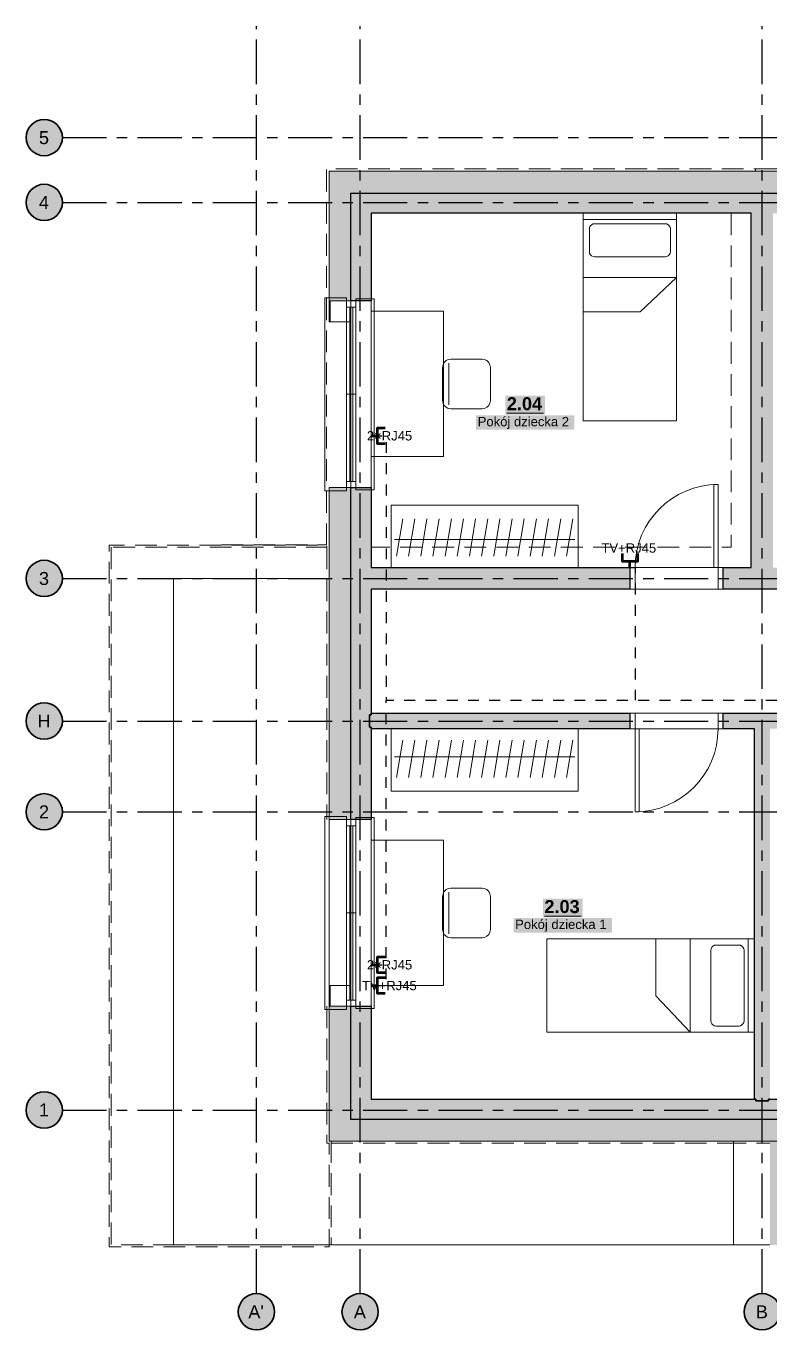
# Model space of a CAD drawing. Header units: metres. Extents: x -3.2 to 18.8, y -2.1 to 10.4.
# Drawn here: x -3.22 to 3.95, y -2.12 to 10.45 of the extents above; entities that cross this region are included whole.
import ezdxf

# ---------------------------------------------------------------- set-up
doc = ezdxf.new("R2010")
doc.units = ezdxf.units.M
for name, pattern in [('KRESKOWA', [5.25, 4.2, -1.05]), ('KRESKOWA_DROBNA', [3.15, 2.1, -1.05]), ('PUNKTOWA', [10.5, 8.4, -1.05, 0, -1.05])]:
    doc.linetypes.add(name, pattern=pattern)
doc.layers.add('A-MASKA', color=7, linetype='Continuous', lineweight=18)
for name, color, linetype, lineweight, true_color in [('E-TELETECH', 5, 'Continuous', 35, 0x0050c8), ('I-OSIE', 8, 'PUNKTOWA', 18, 0x7a7a7a), ('I-PODKLAD', 8, 'Continuous', 18, 0x9a9a9a), ('I-PODKLAD-SCIANY', 8, 'Continuous', 25, 0x6e6e6e), ('I-PODKLAD-WYPELN', 254, 'Continuous', 18, 0xe6e6e6), ('I-POMIESZCZENIA', 8, 'Continuous', 25, 0x4a4a4a)]:
    doc.layers.add(name, color=color, linetype=linetype, lineweight=lineweight, true_color=true_color)
doc.styles.add('PL_ARIAL', font='arial.ttf')
doc.styles.add('PL_ARIAL_B', font='arialbd.ttf')

msp = doc.modelspace()

# ---------------------------------------------------------------- hatches: boundary and pattern name
at = {"layer": 'A-MASKA', "true_color": 0xffffff}
for points in [[(1.399, 6.704), (1.783, 6.704), (1.783, 6.887), (1.399, 6.887)], [(1.118, 6.558), (2.064, 6.558), (2.064, 6.697), (1.118, 6.697)], [(1.761, 1.857), (2.144, 1.857), (2.144, 2.039), (1.761, 2.039)], [(1.479, 1.71), (2.426, 1.71), (2.426, 1.85), (1.479, 1.85)]]:
    msp.add_hatch(color=7, dxfattribs=at).paths.add_polyline_path(points)
at = {"layer": 'I-OSIE', "true_color": 0xffffff}
for points in [[(-2.87, 9.375), (-2.871, 9.398), (-2.876, 9.42), (-2.883, 9.442), (-2.893, 9.463), (-2.906, 9.482), (-2.921, 9.499), (-2.938, 9.514), (-2.958, 9.527), (-2.978, 9.537), (-3, 9.544), (-3.022, 9.549), (-3.045, 9.55), (-3.068, 9.549), (-3.09, 9.544), (-3.112, 9.537), (-3.132, 9.527), (-3.152, 9.514), (-3.169, 9.499), (-3.184, 9.482), (-3.197, 9.463), (-3.207, 9.442), (-3.214, 9.42), (-3.219, 9.398), (-3.22, 9.375), (-3.219, 9.352), (-3.214, 9.33), (-3.207, 9.308), (-3.197, 9.287), (-3.184, 9.268), (-3.169, 9.251), (-3.152, 9.236), (-3.132, 9.223), (-3.112, 9.213), (-3.09, 9.206), (-3.068, 9.201), (-3.045, 9.2), (-3.022, 9.201), (-3, 9.206), (-2.978, 9.213), (-2.958, 9.223), (-2.938, 9.236), (-2.921, 9.251), (-2.906, 9.268), (-2.893, 9.287), (-2.883, 9.308), (-2.876, 9.33), (-2.871, 9.352)], [(-2.87, 8.75), (-2.871, 8.773), (-2.876, 8.795), (-2.883, 8.817), (-2.893, 8.838), (-2.906, 8.857), (-2.921, 8.874), (-2.938, 8.889), (-2.958, 8.902), (-2.978, 8.912), (-3, 8.919), (-3.022, 8.924), (-3.045, 8.925), (-3.068, 8.924), (-3.09, 8.919), (-3.112, 8.912), (-3.132, 8.902), (-3.152, 8.889), (-3.169, 8.874), (-3.184, 8.857), (-3.197, 8.838), (-3.207, 8.817), (-3.214, 8.795), (-3.219, 8.773), (-3.22, 8.75), (-3.219, 8.727), (-3.214, 8.705), (-3.207, 8.683), (-3.197, 8.662), (-3.184, 8.643), (-3.169, 8.626), (-3.152, 8.611), (-3.132, 8.598), (-3.112, 8.588), (-3.09, 8.581), (-3.068, 8.576), (-3.045, 8.575), (-3.022, 8.576), (-3, 8.581), (-2.978, 8.588), (-2.958, 8.598), (-2.938, 8.611), (-2.921, 8.626), (-2.906, 8.643), (-2.893, 8.662), (-2.883, 8.683), (-2.876, 8.705), (-2.871, 8.727)], [(-2.87, 5.125), (-2.871, 5.148), (-2.876, 5.17), (-2.883, 5.192), (-2.893, 5.213), (-2.906, 5.232), (-2.921, 5.249), (-2.938, 5.264), (-2.958, 5.277), (-2.978, 5.287), (-3, 5.294), (-3.022, 5.299), (-3.045, 5.3), (-3.068, 5.299), (-3.09, 5.294), (-3.112, 5.287), (-3.132, 5.277), (-3.152, 5.264), (-3.169, 5.249), (-3.184, 5.232), (-3.197, 5.213), (-3.207, 5.192), (-3.214, 5.17), (-3.219, 5.148), (-3.22, 5.125), (-3.219, 5.102), (-3.214, 5.08), (-3.207, 5.058), (-3.197, 5.037), (-3.184, 5.018), (-3.169, 5.001), (-3.152, 4.986), (-3.132, 4.973), (-3.112, 4.963), (-3.09, 4.956), (-3.068, 4.951), (-3.045, 4.95), (-3.022, 4.951), (-3, 4.956), (-2.978, 4.963), (-2.958, 4.973), (-2.938, 4.986), (-2.921, 5.001), (-2.906, 5.018), (-2.893, 5.037), (-2.883, 5.058), (-2.876, 5.08), (-2.871, 5.102)], [(-2.87, 3.75), (-2.871, 3.773), (-2.876, 3.795), (-2.883, 3.817), (-2.893, 3.837), (-2.906, 3.857), (-2.921, 3.874), (-2.938, 3.889), (-2.958, 3.902), (-2.978, 3.912), (-3, 3.919), (-3.022, 3.924), (-3.045, 3.925), (-3.068, 3.924), (-3.09, 3.919), (-3.112, 3.912), (-3.132, 3.902), (-3.152, 3.889), (-3.169, 3.874), (-3.184, 3.857), (-3.197, 3.837), (-3.207, 3.817), (-3.214, 3.795), (-3.219, 3.773), (-3.22, 3.75), (-3.219, 3.727), (-3.214, 3.705), (-3.207, 3.683), (-3.197, 3.663), (-3.184, 3.643), (-3.169, 3.626), (-3.152, 3.611), (-3.132, 3.598), (-3.112, 3.588), (-3.09, 3.581), (-3.068, 3.576), (-3.045, 3.575), (-3.022, 3.576), (-3, 3.581), (-2.978, 3.588), (-2.958, 3.598), (-2.938, 3.611), (-2.921, 3.626), (-2.906, 3.643), (-2.893, 3.663), (-2.883, 3.683), (-2.876, 3.705), (-2.871, 3.727)], [(-2.87, 2.875), (-2.871, 2.898), (-2.876, 2.92), (-2.883, 2.942), (-2.893, 2.962), (-2.906, 2.982), (-2.921, 2.999), (-2.938, 3.014), (-2.958, 3.027), (-2.978, 3.037), (-3, 3.044), (-3.022, 3.049), (-3.045, 3.05), (-3.068, 3.049), (-3.09, 3.044), (-3.112, 3.037), (-3.132, 3.027), (-3.152, 3.014), (-3.169, 2.999), (-3.184, 2.982), (-3.197, 2.962), (-3.207, 2.942), (-3.214, 2.92), (-3.219, 2.898), (-3.22, 2.875), (-3.219, 2.852), (-3.214, 2.83), (-3.207, 2.808), (-3.197, 2.788), (-3.184, 2.768), (-3.169, 2.751), (-3.152, 2.736), (-3.132, 2.723), (-3.112, 2.713), (-3.09, 2.706), (-3.068, 2.701), (-3.045, 2.7), (-3.022, 2.701), (-3, 2.706), (-2.978, 2.713), (-2.958, 2.723), (-2.938, 2.736), (-2.921, 2.751), (-2.906, 2.768), (-2.893, 2.788), (-2.883, 2.808), (-2.876, 2.83), (-2.871, 2.852)], [(-2.87, 0), (-2.871, 0.023), (-2.876, 0.045), (-2.883, 0.067), (-2.893, 0.087), (-2.906, 0.107), (-2.921, 0.124), (-2.938, 0.139), (-2.958, 0.152), (-2.978, 0.162), (-3, 0.169), (-3.022, 0.174), (-3.045, 0.175), (-3.068, 0.174), (-3.09, 0.169), (-3.112, 0.162), (-3.132, 0.152), (-3.152, 0.139), (-3.169, 0.124), (-3.184, 0.107), (-3.197, 0.087), (-3.207, 0.067), (-3.214, 0.045), (-3.219, 0.023), (-3.22, 0), (-3.219, -0.023), (-3.214, -0.045), (-3.207, -0.067), (-3.197, -0.088), (-3.184, -0.107), (-3.169, -0.124), (-3.152, -0.139), (-3.132, -0.152), (-3.112, -0.162), (-3.09, -0.169), (-3.068, -0.174), (-3.045, -0.175), (-3.022, -0.174), (-3, -0.169), (-2.978, -0.162), (-2.958, -0.152), (-2.938, -0.139), (-2.921, -0.124), (-2.906, -0.107), (-2.893, -0.088), (-2.883, -0.067), (-2.876, -0.045), (-2.871, -0.023)], [(-0.825, -1.945), (-0.826, -1.922), (-0.831, -1.9), (-0.838, -1.878), (-0.848, -1.858), (-0.861, -1.838), (-0.876, -1.821), (-0.893, -1.806), (-0.913, -1.793), (-0.933, -1.783), (-0.955, -1.776), (-0.977, -1.771), (-1, -1.77), (-1.023, -1.771), (-1.045, -1.776), (-1.067, -1.783), (-1.088, -1.793), (-1.107, -1.806), (-1.124, -1.821), (-1.139, -1.838), (-1.152, -1.858), (-1.162, -1.878), (-1.169, -1.9), (-1.174, -1.922), (-1.175, -1.945), (-1.174, -1.968), (-1.169, -1.99), (-1.162, -2.012), (-1.152, -2.033), (-1.139, -2.052), (-1.124, -2.069), (-1.107, -2.084), (-1.088, -2.097), (-1.067, -2.107), (-1.045, -2.114), (-1.023, -2.119), (-1, -2.12), (-0.977, -2.119), (-0.955, -2.114), (-0.933, -2.107), (-0.913, -2.097), (-0.893, -2.084), (-0.876, -2.069), (-0.861, -2.052), (-0.848, -2.033), (-0.838, -2.012), (-0.831, -1.99), (-0.826, -1.968)], [(0.175, -1.945), (0.174, -1.922), (0.169, -1.9), (0.162, -1.878), (0.152, -1.858), (0.139, -1.838), (0.124, -1.821), (0.107, -1.806), (0.087, -1.793), (0.067, -1.783), (0.045, -1.776), (0.023, -1.771), (0, -1.77), (-0.023, -1.771), (-0.045, -1.776), (-0.067, -1.783), (-0.088, -1.793), (-0.107, -1.806), (-0.124, -1.821), (-0.139, -1.838), (-0.152, -1.858), (-0.162, -1.878), (-0.169, -1.9), (-0.174, -1.922), (-0.175, -1.945), (-0.174, -1.968), (-0.169, -1.99), (-0.162, -2.012), (-0.152, -2.033), (-0.139, -2.052), (-0.124, -2.069), (-0.107, -2.084), (-0.088, -2.097), (-0.067, -2.107), (-0.045, -2.114), (-0.023, -2.119), (0, -2.12), (0.023, -2.119), (0.045, -2.114), (0.067, -2.107), (0.087, -2.097), (0.107, -2.084), (0.124, -2.069), (0.139, -2.052), (0.152, -2.033), (0.162, -2.012), (0.169, -1.99), (0.174, -1.968)], [(4.05, -1.945), (4.049, -1.922), (4.044, -1.9), (4.037, -1.878), (4.027, -1.858), (4.014, -1.838), (3.999, -1.821), (3.982, -1.806), (3.962, -1.793), (3.942, -1.783), (3.92, -1.776), (3.898, -1.771), (3.875, -1.77), (3.852, -1.771), (3.83, -1.776), (3.808, -1.783), (3.788, -1.793), (3.768, -1.806), (3.751, -1.821), (3.736, -1.838), (3.723, -1.858), (3.713, -1.878), (3.706, -1.9), (3.701, -1.922), (3.7, -1.945), (3.701, -1.968), (3.706, -1.99), (3.713, -2.012), (3.723, -2.033), (3.736, -2.052), (3.751, -2.069), (3.768, -2.084), (3.788, -2.097), (3.808, -2.107), (3.83, -2.114), (3.852, -2.119), (3.875, -2.12), (3.898, -2.119), (3.92, -2.114), (3.942, -2.107), (3.962, -2.097), (3.982, -2.084), (3.999, -2.069), (4.014, -2.052), (4.027, -2.033), (4.037, -2.012), (4.044, -1.99), (4.049, -1.968)]]:
    msp.add_hatch(color=7, dxfattribs=at).paths.add_polyline_path(points)
at = {"layer": 'I-PODKLAD-WYPELN', "true_color": 0xe4e4e4}
h = msp.add_hatch(color=7, dxfattribs=at)
h.paths.add_polyline_path([(0.105, 8.645), (0.105, 8.645), (0.105, 8.645), (0.105, 8.645), (0.105, 8.645), (0.105, 8.645), (0.105, 7.8), (0.105, 7.8), (0.105, 7.8), (-0.09, 7.8), (-0.09, 7.8), (-0.09, 7.8), (-0.09, 7.8), (-0.09, 7.8), (-0.3, 7.8), (-0.3, 7.8), (-0.3, 7.8), (-0.3, 9.05), (-0.3, 9.05), (-0.3, 9.05), (-0.3, 9.05), (4.3, 9.05), (4.3, 8.84), (4.3, 8.84), (4.3, 8.84), (4.3, 8.84), (4.3, 8.645), (4.3, 8.645), (4.3, 8.645), (3.98, 8.645), (3.98, 5.23), (4.2, 5.23), (4.2, 5.23), (4.2, 5.23), (4.2, 5.23), (4.2, 5.23), (4.2, 5.035), (4.2, 5.035), (4.2, 5.035), (4.2, 5.02), (4.2, 5.02), (4.2, 5.02), (3.5, 5.02), (3.5, 5.02), (3.5, 5.02), (3.5, 5.035), (3.5, 5.035), (3.5, 5.035), (3.5, 5.035), (3.5, 5.23), (3.5, 5.23), (3.5, 5.23), (3.5, 5.23), (3.5, 5.23), (3.77, 5.23), (3.77, 8.645)])
h.paths.add_polyline_path([(0.09, 8.66), (0.09, 8.66), (0.098, 8.652)], flags=0)
h.paths.add_polyline_path([(-0.09, 8.84), (-0.09, 8.84), (-0.09, 8.84), (-0.09, 8.84), (-0.09, 8.84), (-0.09, 8.84)], flags=0)
h.paths.add_polyline_path([(-0.09, 8.66), (-0.09, 8.66), (-0.09, 8.66), (-0.09, 8.66), (-0.09, 8.66)], flags=0)
h = msp.add_hatch(color=7, dxfattribs=at)
h.paths.add_polyline_path([(0.105, 2.8), (-0.09, 2.8), (-0.09, 2.8), (-0.09, 2.8), (-0.09, 2.8), (-0.09, 2.8), (-0.3, 2.8), (-0.3, 2.8), (-0.3, 2.8), (-0.3, 6), (-0.3, 6), (-0.3, 6), (-0.09, 6), (-0.09, 6), (-0.09, 6), (-0.09, 6), (-0.09, 6), (0.105, 6), (0.105, 6), (0.105, 6), (0.105, 5.23), (0.105, 5.23), (0.105, 5.23), (0.105, 5.23), (0.105, 5.23), (2.6, 5.23), (2.6, 5.23), (2.6, 5.23), (2.6, 5.23), (2.6, 5.23), (2.6, 5.035), (2.6, 5.035), (2.6, 5.035), (2.6, 5.02), (2.6, 5.02), (2.6, 5.02), (0.105, 5.02), (0.105, 5.02), (0.105, 5.02), (0.105, 3.825), (2.6, 3.825), (2.6, 3.69), (2.6, 3.675), (0.105, 3.675), (0.105, 2.8), (0.105, 2.8)])
h.paths.add_polyline_path([(0.105, 3.81), (0.105, 3.81), (0.105, 3.81), (0.105, 3.81)], flags=0)
h.paths.add_polyline_path([(0.105, 3.69), (0.105, 3.69), (0.105, 3.69), (0.105, 3.69)], flags=0)
h = msp.add_hatch(color=7, dxfattribs=at)
h.paths.add_polyline_path([(-0.3, 1), (-0.3, 1), (-0.09, 1), (-0.09, 1), (-0.09, 1), (-0.09, 1), (-0.09, 1), (0.105, 1), (0.105, 1), (0.105, 1), (0.105, 0.105), (0.105, 0.105), (0.105, 0.105), (0.105, 0.105), (0.105, 0.105), (3.8, 0.105), (3.8, 0.105), (3.8, 0.105), (3.8, 0.105), (3.8, 0.105), (3.8, 3.675), (3.8, 3.675), (3.8, 3.675), (3.8, 3.675), (3.8, 3.675), (3.5, 3.675), (3.5, 3.69), (3.5, 3.825), (6, 3.825), (6, 3.69), (6, 3.675), (3.95, 3.675), (3.95, 3.675), (3.95, 3.675), (3.95, 0.105), (3.95, 0.105), (3.95, 0.105), (4.1, 0.105), (4.1, 0.105), (4.1, 0.105), (4.1, -0.09), (4.1, -0.09), (4.1, -0.09), (4.1, -0.09), (4.1, -0.09), (4.1, -0.3), (4.1, -0.3), (4.1, -0.3), (4.1, -0.3), (4.1, -0.32), (4.1, -1.3), (3.95, -1.3), (3.95, -0.3), (-0.3, -0.3), (-0.3, -0.3), (-0.3, -0.3), (-0.3, -0.3), (-0.3, -0.3), (-0.3, 1)])
h.paths.add_polyline_path([(3.815, 3.69), (3.815, 3.69), (3.815, 3.69), (3.815, 3.69), (3.815, 3.69), (3.815, 3.69)], flags=0)
h.paths.add_polyline_path([(3.935, 3.69), (3.935, 3.69), (3.935, 3.69), (3.935, 3.69), (3.935, 3.69), (3.935, 3.69)], flags=0)
h.paths.add_polyline_path([(-0.09, -0.09), (-0.09, -0.09), (-0.09, -0.09), (-0.09, -0.09), (-0.09, -0.09), (-0.09, -0.09)], flags=0)
h.paths.add_polyline_path([(-0.09, 0.09), (-0.09, 0.09), (-0.09, 0.09), (-0.09, 0.09), (-0.09, 0.09)], flags=0)

# ---------------------------------------------------------------- linework, layer by layer
at = {"layer": 'E-TELETECH', "lineweight": 50, "ltscale": 0.05}
for points in [[(0.24, 6.575), (0.165, 6.575), (0.165, 6.425), (0.24, 6.425)], [(0.105, 6.5), (0.165, 6.5)], [(2.525, 5.365), (2.525, 5.29), (2.675, 5.29), (2.675, 5.365)], [(2.6, 5.23), (2.6, 5.29)], [(0.105, 1.4), (0.165, 1.4)], [(0.24, 1.475), (0.165, 1.475), (0.165, 1.325), (0.24, 1.325)], [(0.24, 1.275), (0.165, 1.275), (0.165, 1.125), (0.24, 1.125)], [(0.105, 1.2), (0.165, 1.2)]]:
    msp.add_lwpolyline(points, dxfattribs=at)
at = {"layer": 'E-TELETECH', "linetype": 'KRESKOWA_DROBNA', "lineweight": 25, "ltscale": 0.05, "flags": 128}
for points in [[(0.105, 6.5), (0.25, 6.5), (0.25, 3.95), (6.24, 3.95), (6.24, 3.81)], [(2.6, 5.23), (2.65, 5.23), (2.65, 3.95)], [(0.105, 1.2), (0.25, 1.2), (0.25, 3.95)], [(0.105, 1.4), (0.25, 1.4), (0.25, 1.45)]]:
    msp.add_lwpolyline(points, dxfattribs=at)
at = {"layer": 'I-OSIE', "linetype": 'PUNKTOWA', "lineweight": 25, "ltscale": 0.051044, "flags": 128}
for points in [[(-1, -1.77), (-1, 10.45)], [(0, -1.77), (0, 10.45)], [(3.875, -1.77), (3.875, 10.45)]]:
    msp.add_lwpolyline(points, dxfattribs=at)
at = {"layer": 'I-OSIE', "linetype": 'PUNKTOWA', "lineweight": 25, "ltscale": 0.050584, "flags": 128}
for points in [[(-2.87, 9.375), (18.8, 9.375)], [(-2.87, 8.75), (18.8, 8.75)], [(-2.87, 5.125), (18.8, 5.125)], [(-2.87, 3.75), (18.8, 3.75)], [(-2.87, 2.875), (18.8, 2.875)], [(-2.87, 0), (18.8, 0)]]:
    msp.add_lwpolyline(points, dxfattribs=at)
at = {"layer": 'I-OSIE', "linetype": 'Continuous', "lineweight": 35, "ltscale": 0.05}
for centre in [(-3.045, 9.375), (-3.045, 8.75), (-3.045, 5.125), (-3.045, 3.75), (-3.045, 2.875), (-3.045, 0), (-1, -1.945), (0, -1.945), (3.875, -1.945)]:
    msp.add_circle(centre, 0.175, dxfattribs=at)
at = {"layer": 'I-PODKLAD', "linetype": 'KRESKOWA', "lineweight": 13, "ltscale": 0.05, "flags": 128}
for points in [[(-0.325, 5.446), (-0.325, 9.075), (3.81, 9.075), (3.81, 9.05)], [(3.811, 9.075), (8.565, 9.075)], [(3.575, 8.645), (3.575, 5.425), (0.105, 5.425)], [(-2.4, 5.425), (-2.4, -1.3), (-0.3, -1.3), (-0.3, -1.32), (-2.42, -1.32), (-2.42, 5.445), (-0.32, 5.445), (-0.32, 5.425), (-2.4, 5.425)], [(-1.335, 5.446), (-1.335, 5.45), (-0.326, 5.45)], [(-0.32, 5.425), (-0.32, 2.8)], [(-0.32, 1), (-0.32, -0.32), (-0.3, -0.32), (-0.3, -1.3)], [(-0.28, -0.3), (-0.28, -1.3), (-0.299, -1.3)], [(-0.28, -0.32), (3.599, -0.32)], [(3.95, -1.3), (3.6, -1.3), (3.6, -0.32), (3.95, -0.32)], [(3.599, -1.3), (-0.28, -1.3)]]:
    msp.add_lwpolyline(points, dxfattribs=at)
at = {"layer": 'I-PODKLAD', "lineweight": 13, "ltscale": 0.05, "true_color": 0xb8b8b8}
for points in [[(3.05, 8.645), (2.15, 8.645), (2.15, 6.645), (3.05, 6.645)], [(2.26, 8.545), (2.245, 8.543), (2.231, 8.535), (2.22, 8.524), (2.212, 8.51), (2.21, 8.495), (2.21, 8.275), (2.212, 8.26), (2.22, 8.246), (2.231, 8.235), (2.245, 8.227), (2.26, 8.225), (2.94, 8.225), (2.955, 8.227), (2.969, 8.235), (2.98, 8.246), (2.988, 8.26), (2.99, 8.275), (2.99, 8.495), (2.988, 8.51), (2.98, 8.524), (2.969, 8.535), (2.955, 8.543), (2.94, 8.545)], [(0.105, 7.7), (0.105, 6.3), (0.805, 6.3), (0.805, 7.7)], [(1.255, 7.16), (1.251, 7.185), (1.24, 7.207), (1.222, 7.225), (1.2, 7.236), (1.175, 7.24), (0.875, 7.24), (0.85, 7.236), (0.828, 7.225), (0.81, 7.207), (0.799, 7.185), (0.795, 7.16), (0.795, 6.84), (0.799, 6.815), (0.81, 6.793), (0.828, 6.775), (0.85, 6.764), (0.875, 6.76), (1.175, 6.76), (1.2, 6.764), (1.222, 6.775), (1.24, 6.793), (1.251, 6.815), (1.255, 6.84)], [(0.3, 5.23), (2.1, 5.23), (2.1, 5.83), (0.3, 5.83)], [(2.1, 3.675), (0.3, 3.675), (0.3, 3.075), (2.1, 3.075)], [(0.105, 2.6), (0.105, 1.2), (0.805, 1.2), (0.805, 2.6)], [(1.255, 2.06), (1.251, 2.085), (1.24, 2.107), (1.222, 2.125), (1.2, 2.136), (1.175, 2.14), (0.875, 2.14), (0.85, 2.136), (0.828, 2.125), (0.81, 2.107), (0.799, 2.085), (0.795, 2.06), (0.795, 1.74), (0.799, 1.715), (0.81, 1.693), (0.828, 1.675), (0.85, 1.664), (0.875, 1.66), (1.175, 1.66), (1.2, 1.664), (1.222, 1.675), (1.24, 1.693), (1.251, 1.715), (1.255, 1.74)], [(3.8, 0.75), (3.8, 1.65), (1.8, 1.65), (1.8, 0.75)], [(3.7, 1.54), (3.698, 1.555), (3.69, 1.569), (3.679, 1.58), (3.665, 1.588), (3.65, 1.59), (3.43, 1.59), (3.415, 1.588), (3.401, 1.58), (3.39, 1.569), (3.382, 1.555), (3.38, 1.54), (3.38, 0.86), (3.382, 0.845), (3.39, 0.831), (3.401, 0.82), (3.415, 0.812), (3.43, 0.81), (3.65, 0.81), (3.665, 0.812), (3.679, 0.82), (3.69, 0.831), (3.698, 0.845), (3.7, 0.86)]]:
    msp.add_lwpolyline(points, close=True, dxfattribs=at)
for points in [[(3.05, 8.585), (2.15, 8.585)], [(3.05, 8.025), (2.15, 8.025)], [(3.05, 8.025), (2.7, 7.695), (2.15, 7.695)], [(0.855, 6.8), (0.855, 7.2)], [(0.35, 5.338), (0.41, 5.698)], [(0.467, 5.338), (0.527, 5.698)], [(0.584, 5.338), (0.644, 5.698)], [(0.701, 5.338), (0.761, 5.698)], [(0.819, 5.338), (0.879, 5.698)], [(0.936, 5.338), (0.996, 5.698)], [(1.053, 5.338), (1.113, 5.698)], [(1.17, 5.338), (1.23, 5.698)], [(1.287, 5.338), (1.347, 5.698)], [(1.404, 5.338), (1.464, 5.698)], [(1.521, 5.338), (1.581, 5.698)], [(1.639, 5.338), (1.699, 5.698)], [(1.756, 5.338), (1.816, 5.698)], [(1.873, 5.338), (1.933, 5.698)], [(1.99, 5.338), (2.05, 5.698)], [(0.33, 5.5), (2.07, 5.5)], [(0.41, 3.567), (0.35, 3.207)], [(0.527, 3.567), (0.467, 3.207)], [(0.644, 3.567), (0.584, 3.207)], [(0.761, 3.567), (0.701, 3.207)], [(0.879, 3.567), (0.819, 3.207)], [(0.996, 3.567), (0.936, 3.207)], [(1.113, 3.567), (1.053, 3.207)], [(1.23, 3.567), (1.17, 3.207)], [(1.347, 3.567), (1.287, 3.207)], [(1.464, 3.567), (1.404, 3.207)], [(1.581, 3.567), (1.521, 3.207)], [(1.699, 3.567), (1.639, 3.207)], [(1.816, 3.567), (1.756, 3.207)], [(1.933, 3.567), (1.873, 3.207)], [(2.05, 3.567), (1.99, 3.207)], [(2.07, 3.405), (0.33, 3.405)], [(0.855, 1.7), (0.855, 2.1)], [(3.18, 0.75), (2.85, 1.1), (2.85, 1.65)], [(3.18, 0.75), (3.18, 1.65)], [(3.74, 0.75), (3.74, 1.65)]]:
    msp.add_lwpolyline(points, dxfattribs=at)
at = {"layer": 'I-PODKLAD', "lineweight": 18, "ltscale": 0.05}
for points in [[(-0.13, 7.83), (-0.13, 5.97), (-0.34, 5.97), (-0.34, 7.83)], [(-0.04, 7.8), (-0.04, 6), (-0.13, 6), (-0.13, 7.8)], [(-0.04, 7.82), (-0.04, 5.98), (0.135, 5.98), (0.135, 7.82)], [(3.45, 5.23), (3.45, 6.03), (3.41, 6.03), (3.41, 5.23)], [(2.6, 5.23), (2.65, 5.23), (2.65, 5.02), (2.6, 5.02)], [(3.5, 5.23), (3.45, 5.23), (3.45, 5.02), (3.5, 5.02)], [(2.6, 3.675), (2.65, 3.675), (2.65, 3.825), (2.6, 3.825)], [(3.5, 3.675), (3.45, 3.675), (3.45, 3.825), (3.5, 3.825)], [(2.65, 3.675), (2.65, 2.875), (2.69, 2.875), (2.69, 3.675)], [(-0.13, 2.83), (-0.13, 0.97), (-0.34, 0.97), (-0.34, 2.83)], [(-0.04, 2.8), (-0.04, 1), (-0.13, 1), (-0.13, 2.8)], [(-0.04, 2.82), (-0.04, 0.98), (0.135, 0.98), (0.135, 2.82)]]:
    msp.add_lwpolyline(points, close=True, dxfattribs=at)
at = {"layer": 'I-PODKLAD', "lineweight": 13, "ltscale": 0.05}
for points in [[(-0.29, 7.6), (-0.3, 7.6), (-0.3, 7.8)], [(-0.09, 7.8), (-0.09, 7.6), (-0.29, 7.6), (-0.29, 7.8)], [(0.105, 6), (0.105, 7.8)], [(-0.09, 6), (-0.09, 7.599)], [(3.499, 5.23), (2.6, 5.23)], [(3.599, -1.3), (-1.8, -1.3), (-1.8, 5.125), (-0.3, 5.125)], [(2.6, 5.02), (3.499, 5.02)], [(3.499, 3.825), (2.6, 3.825)], [(2.6, 3.675), (3.499, 3.675)], [(-0.3, 2.8), (-0.3, 1)], [(-0.09, 1.2), (-0.09, 2.8)], [(0.105, 1), (0.105, 2.8)], [(-0.29, 1), (-0.29, 1.2), (-0.09, 1.2), (-0.09, 1)], [(3.95, -1.3), (3.6, -1.3), (3.6, -0.3)]]:
    msp.add_lwpolyline(points, dxfattribs=at)
at = {"layer": 'I-PODKLAD', "lineweight": 18, "ltscale": 0.05}
for points in [[(-0.04, 7.74), (-0.13, 7.74)], [(-0.101, 7.74), (-0.101, 6.06)], [(-0.069, 7.74), (-0.069, 6.06)], [(-0.04, 6.9), (-0.13, 6.9)], [(-0.04, 6.06), (-0.13, 6.06)], [(-0.04, 2.74), (-0.13, 2.74)], [(-0.101, 2.74), (-0.101, 1.06)], [(-0.069, 2.74), (-0.069, 1.06)], [(-0.04, 1.9), (-0.13, 1.9)], [(-0.04, 1.06), (-0.13, 1.06)]]:
    msp.add_lwpolyline(points, dxfattribs=at)
at = {"layer": 'I-PODKLAD', "lineweight": 13, "ltscale": 0.05}
for centre, start, end in [((3.45, 5.23), -270, -180), ((2.65, 3.675), -90, 0)]:
    msp.add_arc(centre, 0.8, start, end, dxfattribs=at)
at = {"layer": 'I-PODKLAD-SCIANY', "lineweight": 13, "ltscale": 0.05}
for points in [[(4.3, 8.84), (-0.09, 8.84), (-0.09, 8.84), (-0.09, 8.84), (-0.09, 8.84), (-0.09, 8.84), (-0.09, 8.84), (-0.09, 8.84), (-0.09, 8.84), (-0.09, 8.84), (-0.09, 8.84), (-0.09, 8.84), (-0.09, 8.84), (-0.09, 8.84), (-0.09, 8.84), (-0.09, 8.84), (-0.09, 8.84), (-0.09, 8.84), (-0.09, 7.8), (-0.09, 7.8), (-0.09, 7.8), (-0.3, 7.8), (-0.3, 7.8), (-0.3, 7.8), (-0.3, 7.8), (-0.3, 9.05), (-0.3, 9.05), (-0.3, 9.05), (4.3, 9.05)], [(4.1, -0.3), (-0.3, -0.3), (-0.3, -0.3), (-0.3, -0.3), (-0.3, 1), (-0.3, 1), (-0.3, 1), (-0.3, 1), (-0.09, 1), (-0.09, 1), (-0.09, 1), (-0.09, 1), (-0.09, -0.09), (-0.09, -0.09), (-0.09, -0.09), (-0.09, -0.09), (-0.09, -0.09), (-0.09, -0.09), (-0.09, -0.09), (-0.09, -0.09), (-0.09, -0.09), (-0.09, -0.09), (-0.09, -0.09), (-0.09, -0.09), (-0.09, -0.09), (-0.09, -0.09), (-0.09, -0.09), (-0.09, -0.09), (-0.09, -0.09), (4.1, -0.09)]]:
    msp.add_lwpolyline(points, dxfattribs=at)
at = {"layer": 'I-PODKLAD-SCIANY', "lineweight": 25, "ltscale": 0.05}
for points in [[(4.2, 5.02), (3.5, 5.02), (3.5, 5.02), (3.5, 5.02), (3.5, 5.02), (3.5, 5.035), (3.5, 5.035), (3.5, 5.23), (3.5, 5.23), (3.5, 5.23), (3.5, 5.23), (3.5, 5.23), (3.77, 5.23), (3.77, 5.23), (3.77, 5.23), (3.77, 5.23), (3.77, 5.23), (3.77, 5.23), (3.77, 5.23), (3.77, 5.23), (3.77, 5.23), (3.77, 5.23), (3.77, 5.23), (3.77, 5.23), (3.77, 5.23), (3.77, 5.23), (3.77, 5.23), (3.77, 5.23), (3.77, 5.23), (3.77, 8.645), (3.77, 8.645), (3.77, 8.645), (3.77, 8.645), (3.77, 8.645), (3.77, 8.645), (3.77, 8.645), (3.77, 8.645), (3.77, 8.645), (3.77, 8.645), (3.77, 8.645), (3.77, 8.645), (3.77, 8.645), (3.77, 8.645), (3.77, 8.645), (3.77, 8.645), (3.77, 8.645), (0.105, 8.645), (0.105, 8.645), (0.105, 8.645), (0.105, 8.645), (0.105, 8.645), (0.105, 8.645), (0.105, 8.645), (0.105, 8.645), (0.105, 8.645), (0.105, 8.645), (0.105, 8.645), (0.105, 8.645), (0.105, 8.645), (0.105, 8.645), (0.105, 8.645), (0.105, 8.645), (0.105, 8.645), (0.105, 7.8), (0.105, 7.8), (0.105, 7.8), (-0.09, 7.8), (-0.09, 7.8), (-0.09, 7.8), (-0.09, 8.84), (-0.09, 8.84), (-0.09, 8.84), (-0.09, 8.84), (4.3, 8.84)], [(3.95, 0.105), (3.935, 0.105), (3.935, 0.105), (3.935, 0.105), (3.935, 0.105), (3.935, 0.105), (3.935, 0.105), (3.935, 0.105), (3.935, 0.105), (3.935, 0.105), (3.935, 0.105), (3.935, 0.105), (3.935, 0.105), (3.935, 0.105), (3.935, 0.105), (3.935, 0.105), (3.935, 0.105), (3.935, 0.105), (3.935, 0.09), (3.935, 0.09), (3.935, 0.09), (3.935, 0.09), (3.935, 0.09), (3.815, 0.09), (3.815, 0.09), (3.815, 0.09), (3.815, 0.09), (3.815, 0.09), (3.815, 0.105), (3.815, 0.105), (3.815, 0.105), (3.815, 0.105), (3.815, 0.105), (3.815, 0.105), (3.815, 0.105), (3.815, 0.105), (3.815, 0.105), (3.815, 0.105), (3.815, 0.105), (3.815, 0.105), (3.815, 0.105), (3.815, 0.105), (3.815, 0.105), (3.815, 0.105), (3.815, 0.105), (3.8, 0.105), (3.8, 0.105), (3.8, 0.105), (3.8, 0.105), (3.8, 0.105), (3.8, 3.675), (3.8, 3.675), (3.8, 3.675), (3.8, 3.675), (3.8, 3.675), (3.8, 3.675), (3.8, 3.675), (3.8, 3.675), (3.8, 3.675), (3.8, 3.675), (3.8, 3.675), (3.8, 3.675), (3.8, 3.675), (3.8, 3.675), (3.8, 3.675), (3.8, 3.675), (3.8, 3.675), (3.5, 3.675), (3.5, 3.675), (3.5, 3.675), (3.5, 3.825), (3.5, 3.825), (3.5, 3.825), (6, 3.825)], [(4.1, -0.09), (-0.09, -0.09), (-0.09, -0.09), (-0.09, -0.09), (-0.09, -0.09), (-0.09, 0.09), (-0.09, 0.09), (-0.09, 0.09), (-0.09, 0.09), (-0.09, 1), (-0.09, 1), (-0.09, 1), (-0.09, 1), (0.105, 1), (0.105, 1), (0.105, 1), (0.105, 1), (0.105, 0.105), (0.105, 0.105), (0.105, 0.105), (0.105, 0.105), (0.105, 0.105), (0.105, 0.105), (0.105, 0.105), (0.105, 0.105), (0.105, 0.105), (0.105, 0.105), (0.105, 0.105), (0.105, 0.105), (0.105, 0.105), (0.105, 0.105), (0.105, 0.105), (0.105, 0.105), (0.105, 0.105), (3.815, 0.105), (3.815, 0.105), (3.815, 0.105), (3.815, 0.105), (3.815, 0.09), (3.815, 0.09), (3.815, 0.09), (3.815, 0.09), (3.815, 0.09), (3.815, 0.09), (3.815, 0.09), (3.815, 0.09), (3.815, 0.09), (3.815, 0.09), (3.815, 0.09), (3.815, 0.09), (3.815, 0.09), (3.815, 0.09), (3.815, 0.09), (3.815, 0.09), (3.815, 0.09), (3.935, 0.09), (3.935, 0.09), (3.935, 0.09), (3.935, 0.09), (3.935, 0.09), (3.935, 0.09), (3.935, 0.09), (3.935, 0.09), (3.935, 0.09), (3.935, 0.09), (3.935, 0.09), (3.935, 0.09), (3.935, 0.09), (3.935, 0.09), (3.935, 0.09), (3.935, 0.09), (3.935, 0.09), (3.935, 0.105), (3.935, 0.105), (3.935, 0.105), (3.935, 0.105), (4.1, 0.105)]]:
    msp.add_lwpolyline(points, dxfattribs=at)
at = {"layer": 'I-PODKLAD-SCIANY', "lineweight": 13, "ltscale": 0.05}
msp.add_lwpolyline([(-0.3, 6), (-0.3, 6), (-0.3, 6), (-0.09, 6), (-0.09, 6), (-0.09, 6), (-0.09, 2.8), (-0.09, 2.8), (-0.09, 2.8), (-0.09, 2.8), (-0.3, 2.8), (-0.3, 2.8), (-0.3, 2.8), (-0.3, 2.8), (-0.3, 6)], close=True, dxfattribs=at)
at = {"layer": 'I-PODKLAD-SCIANY', "lineweight": 25, "ltscale": 0.05}
for points in [[(-0.09, 2.8), (-0.09, 2.8), (-0.09, 2.8), (-0.09, 6), (-0.09, 6), (-0.09, 6), (0.105, 6), (0.105, 6), (0.105, 6), (0.105, 5.23), (0.105, 5.23), (0.105, 5.23), (0.105, 5.23), (0.105, 5.23), (0.105, 5.23), (0.105, 5.23), (0.105, 5.23), (0.105, 5.23), (0.105, 5.23), (0.105, 5.23), (0.105, 5.23), (0.105, 5.23), (0.105, 5.23), (0.105, 5.23), (0.105, 5.23), (0.105, 5.23), (2.6, 5.23), (2.6, 5.23), (2.6, 5.23), (2.6, 5.23), (2.6, 5.23), (2.6, 5.02), (2.6, 5.02), (2.6, 5.02), (0.105, 5.02), (0.105, 5.02), (0.105, 5.02), (0.105, 5.02), (0.105, 5.02), (0.105, 5.02), (0.105, 5.02), (0.105, 5.02), (0.105, 5.02), (0.105, 5.02), (0.105, 5.02), (0.105, 5.02), (0.105, 5.02), (0.105, 5.02), (0.105, 5.02), (0.105, 5.02), (0.105, 5.02), (0.105, 3.81), (0.105, 3.81), (0.105, 3.81), (0.105, 3.81), (0.09, 3.81), (0.09, 3.81), (0.09, 3.81), (0.09, 3.81), (0.09, 3.81), (0.09, 3.81), (0.09, 3.81), (0.09, 3.81), (0.09, 3.81), (0.09, 3.81), (0.09, 3.81), (0.09, 3.81), (0.09, 3.81), (0.09, 3.81), (0.09, 3.81), (0.09, 3.81), (0.09, 3.81), (0.09, 3.69), (0.09, 3.69), (0.09, 3.69), (0.09, 3.69), (0.09, 3.69), (0.09, 3.69), (0.09, 3.69), (0.09, 3.69), (0.09, 3.69), (0.09, 3.69), (0.09, 3.69), (0.09, 3.69), (0.09, 3.69), (0.09, 3.69), (0.09, 3.69), (0.09, 3.69), (0.09, 3.69), (0.105, 3.69), (0.105, 3.69), (0.105, 3.69), (0.105, 3.69), (0.105, 2.8), (0.105, 2.8), (0.105, 2.8), (0.105, 2.8), (-0.09, 2.8)], [(0.09, 3.69), (0.09, 3.69), (0.09, 3.81), (0.09, 3.81), (0.09, 3.81), (0.105, 3.81), (0.105, 3.81), (0.105, 3.81), (0.105, 3.81), (0.105, 3.81), (0.105, 3.81), (0.105, 3.81), (0.105, 3.81), (0.105, 3.81), (0.105, 3.81), (0.105, 3.81), (0.105, 3.81), (0.105, 3.81), (0.105, 3.81), (0.105, 3.81), (0.105, 3.81), (0.105, 3.81), (0.105, 3.825), (0.105, 3.825), (0.105, 3.825), (2.6, 3.825), (2.6, 3.825), (2.6, 3.825), (2.6, 3.675), (2.6, 3.675), (2.6, 3.675), (0.105, 3.675), (0.105, 3.675), (0.105, 3.675), (0.105, 3.69), (0.105, 3.69), (0.105, 3.69), (0.105, 3.69), (0.105, 3.69), (0.105, 3.69), (0.105, 3.69), (0.105, 3.69), (0.105, 3.69), (0.105, 3.69), (0.105, 3.69), (0.105, 3.69), (0.105, 3.69), (0.105, 3.69), (0.105, 3.69), (0.105, 3.69), (0.105, 3.69), (0.09, 3.69)]]:
    msp.add_lwpolyline(points, close=True, dxfattribs=at)
at = {"layer": 'I-POMIESZCZENIA', "lineweight": 18, "ltscale": 0.05}
for points in [[(1.414, 6.717), (1.768, 6.717)], [(1.776, 1.869), (2.129, 1.869)]]:
    msp.add_lwpolyline(points, dxfattribs=at)

# ---------------------------------------------------------------- texts
at = {"layer": 'E-TELETECH', "style": 'PL_ARIAL'}
for s, p in [('2×RJ45', (0.065, 6.455)), ('TV+RJ45', (2.326, 5.373)), ('2×RJ45', (0.065, 1.355)), ('TV+RJ45', (0.018, 1.155))]:
    msp.add_text(s, height=0.09, dxfattribs=at).set_placement(p)
at = {"layer": 'I-OSIE', "style": 'PL_ARIAL'}
for s, p in [('5', (-3.096, 9.312)), ('4', (-3.096, 8.688)), ('3', (-3.096, 5.062)), ('H', (-3.111, 3.688)), ('2', (-3.096, 2.812)), ('1', (-3.096, -0.062)), ("A'", (-1.078, -2.008)), ('A', (-0.061, -2.008)), ('B', (3.814, -2.008))]:
    msp.add_text(s, height=0.125, dxfattribs=at).set_placement(p)
at = {"layer": 'I-POMIESZCZENIA'}
for s, height, style, p in [('2.04', 0.125, 'PL_ARIAL_B', (1.414, 6.747)), ('Pokój dziecka 2', 0.09, 'PL_ARIAL', (1.133, 6.592)), ('2.03', 0.125, 'PL_ARIAL_B', (1.776, 1.899)), ('Pokój dziecka 1', 0.09, 'PL_ARIAL', (1.494, 1.745))]:
    msp.add_text(s, height=height, dxfattribs=dict(at, style=style)).set_placement(p)

doc.saveas('drawing.dxf')
